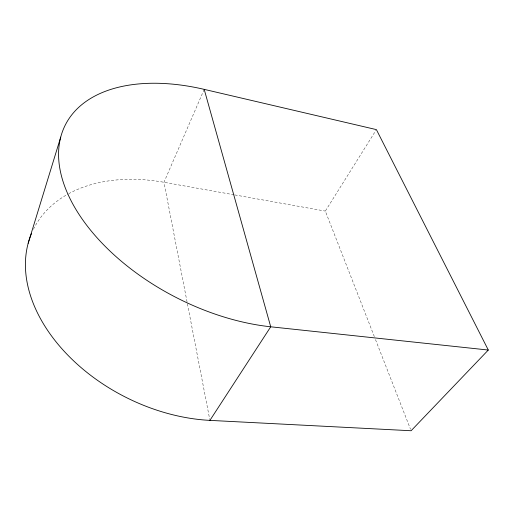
<?xml version="1.0" encoding="UTF-8"?>
<svg xmlns="http://www.w3.org/2000/svg" width="514" height="514" viewBox="0 0 514 514"><rect width="100%" height="100%" fill="white"/><g stroke="black" fill="none" stroke-linecap="round" stroke-linejoin="round"><path stroke-width="0.39" stroke-dasharray="2.57 1.93" d="M204.199 89.365L163.966 182.277L187.25 302.907M374.34 336.606L325.323 211.093L375.972 130.299M234.024 194.787L163.966 182.277A158.293 109.071 26.7 0 0 68.966 193.553M234.808 194.928L325.323 211.093M375.503 339.593L410.513 429.248M187.398 303.69L209.763 419.591M33.449 229.27A158.293 109.071 26.7 0 1 68.272 193.939"/><path stroke-width="0.77" d="M28.18 243.27L60.723 137.129M31.508 233.529A158.293 109.071 26.7 0 0 209.918 420.381L270.724 326.795L204.199 89.365A177.124 103.153 27.2 0 0 62.001 177.992A177.124 103.153 27.2 0 0 270.724 326.795L488.3 350.04L376.396 129.618L204.199 89.365M488.3 350.04L411.097 430.745L209.918 420.381"/></g></svg>
